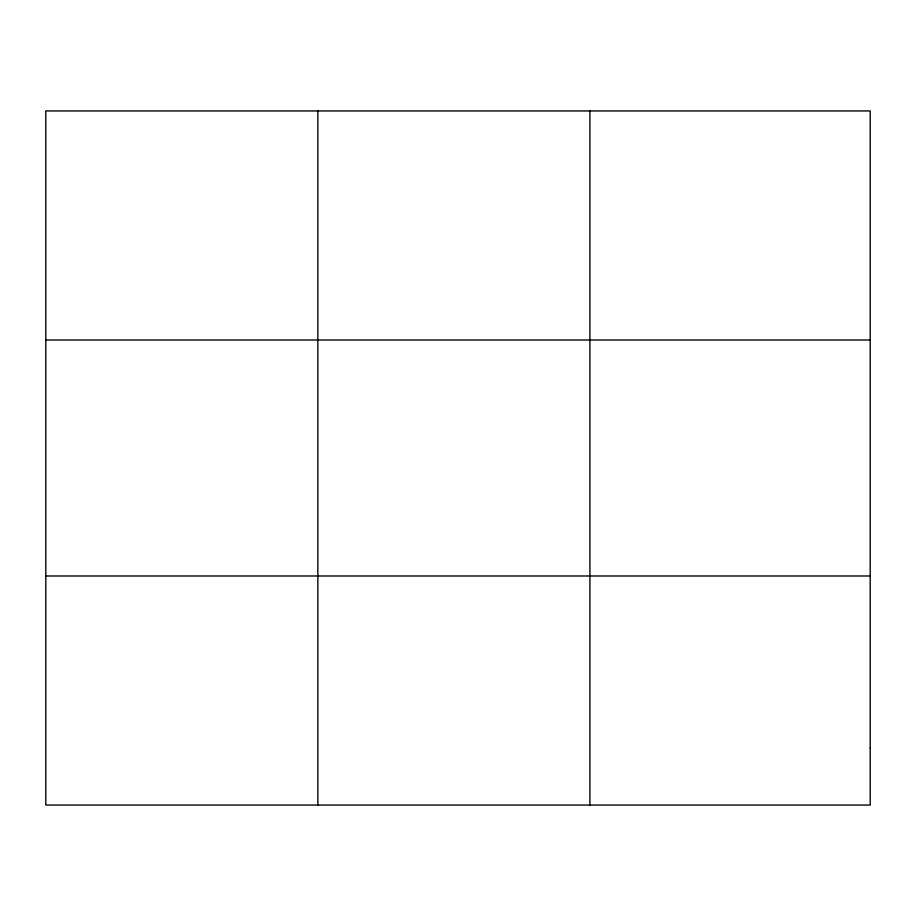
<?xml version="1.0" encoding="UTF-8"?>
<svg xmlns="http://www.w3.org/2000/svg" width="916" height="916" viewBox="0 0 916 916"><rect width="100%" height="100%" fill="white"/><g stroke="black" fill="none" stroke-linecap="round" stroke-linejoin="round"><path stroke-width="1.37" d="M317.852 805.05L317.852 110.951M589.904 805.05L589.904 110.951M45.8 340.008L870.2 340.008M45.8 575.992L870.2 575.992M870.2 747.788L870.2 805.05L45.8 805.05L45.8 110.951L870.2 110.951L870.2 747.788"/></g></svg>
